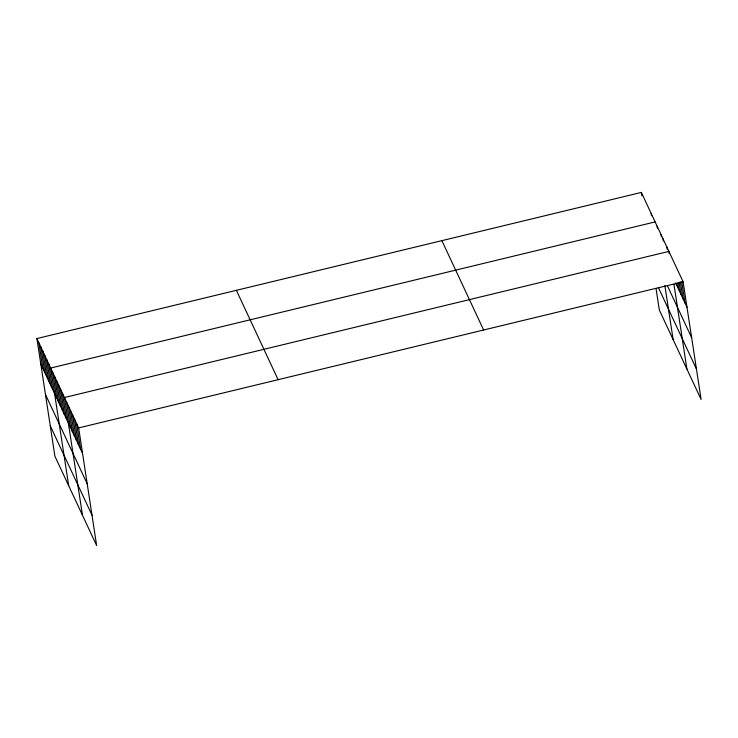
<?xml version="1.0" encoding="UTF-8"?>
<svg xmlns="http://www.w3.org/2000/svg" width="738" height="738" viewBox="0 0 738 738"><rect width="100%" height="100%" fill="white"/><g stroke="black" fill="none" stroke-linecap="round" stroke-linejoin="round"><path stroke-width="1.11" d="M36.9 338.548L78.652 427.911L96.65 545.576L54.907 456.213L36.9 338.548L641.35 192.424L683.093 281.787L701.1 399.452L659.348 310.089L656.027 288.355M655.123 221.917L50.673 368.041L68.68 485.705M78.652 427.911L683.093 281.787M675.639 282.94L686.995 307.248M667.613 286.224L691.644 337.672M658.628 288.088L696.441 369.028M441.877 240.643L483.63 330.006M236.372 290.329L278.115 379.692M40.793 364.009L82.545 453.372M45.452 394.433L87.204 483.805M50.249 425.78L92.001 515.152M681.746 281.879L684.965 302.903M680.399 281.962L682.936 298.567M679.043 282.045L680.906 294.222M677.862 283.244L678.877 289.886M676.515 283.327L676.847 285.541M669.237 253.614L668.905 251.4L64.455 397.533L82.462 515.198M673.96 284.471L686.903 369.065M666.931 247.193L667.272 249.407M663.001 238.761L663.333 240.975M661.027 234.555L661.368 236.769M657.097 226.123L657.429 228.337M664.873 285.634L673.13 339.572M651.184 213.485L651.525 215.699M641.35 192.424L641.857 195.745M76.623 423.575L80.516 449.036M74.593 419.23L78.486 444.691M72.564 414.894L76.457 440.355M70.534 410.549L74.437 436.01M68.505 406.214L72.407 431.675M66.485 401.869L70.378 427.33M62.481 393.317L66.383 418.778M60.516 389.101L64.409 414.562M58.551 384.895L62.444 410.346M56.577 380.679L60.479 406.14M54.612 376.463L58.505 401.924M52.647 372.256L56.54 397.708M48.708 363.825L52.601 389.286M46.743 359.618L50.636 385.07M44.769 355.402L48.671 380.863M42.804 351.187L46.697 376.648M40.839 346.971L44.732 372.432M38.865 342.764L42.767 368.225"/></g></svg>
